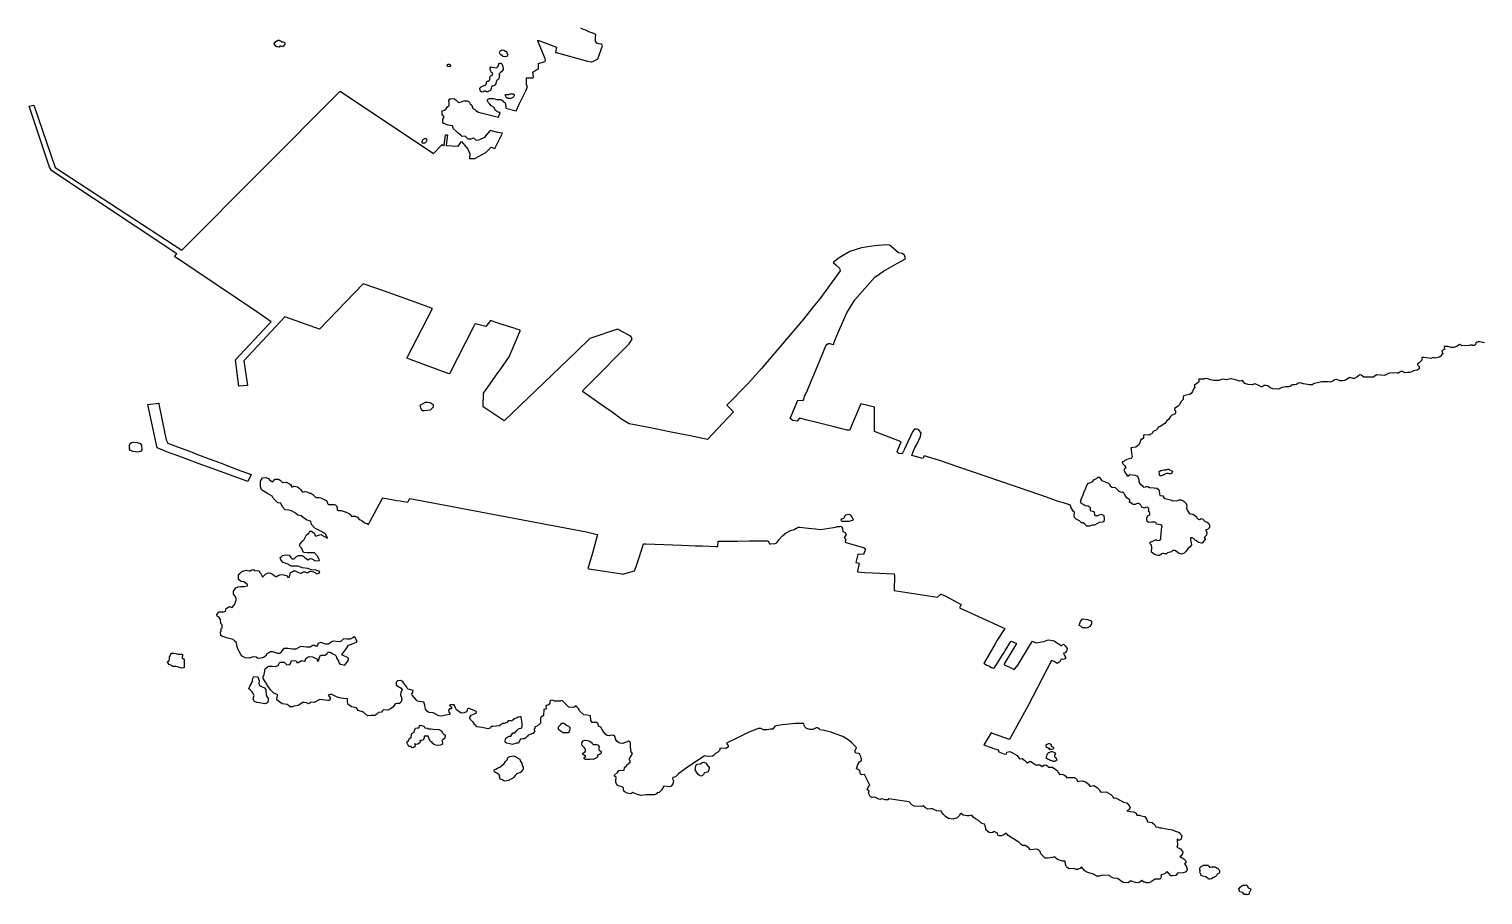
# Model space of a CAD drawing. Header units: inches. Extents: x 139.14 to 140.39, y 34.9 to 35.86.
# Drawn here: x 139.60438 to 139.63683, y 35.1285 to 35.14781 of the extents above; entities that cross this region are included whole.
import ezdxf

# ---------------------------------------------------------------- set-up
doc = ezdxf.new("R2010")
doc.units = ezdxf.units.IN
doc.header["$MEASUREMENT"] = 0

msp = doc.modelspace()

# ---------------------------------------------------------------- linework, layer by layer
for points in [[(139.636859, 35.140809), (139.636748, 35.140838), (139.636718, 35.140835), (139.636696, 35.140828), (139.636663, 35.140798), (139.636657, 35.140776), (139.636634, 35.140751), (139.636595, 35.140751), (139.636592, 35.140763), (139.63653, 35.140764), (139.636531, 35.140753), (139.636352, 35.140749), (139.636332, 35.14077), (139.636302, 35.140774), (139.636245, 35.140731), (139.636216, 35.140724), (139.636174, 35.14071), (139.636113, 35.140708), (139.636044, 35.140729), (139.635963, 35.140728), (139.63596, 35.140704), (139.635972, 35.140671), (139.635934, 35.140649), (139.635912, 35.140626), (139.635927, 35.14057), (139.635908, 35.140552), (139.635887, 35.140518), (139.635847, 35.14049), (139.635794, 35.140476), (139.635736, 35.140471), (139.635736, 35.140482), (139.635694, 35.14048), (139.635677, 35.140466), (139.635562, 35.140476), (139.635503, 35.140483), (139.635461, 35.140487), (139.635463, 35.140425), (139.635435, 35.140393), (139.635406, 35.140364), (139.635367, 35.140342), (139.635363, 35.140325), (139.635391, 35.1403), (139.635401, 35.140281), (139.635406, 35.140233), (139.63536, 35.140205), (139.635276, 35.140188), (139.635216, 35.14016), (139.635189, 35.140154), (139.635142, 35.140147), (139.635075, 35.140146), (139.63503, 35.140173), (139.634996, 35.140171), (139.634982, 35.140165), (139.634943, 35.140138), (139.634914, 35.140133), (139.634835, 35.140142), (139.634741, 35.140137), (139.6347, 35.140121), (139.634632, 35.140087), (139.634537, 35.140094), (139.63446, 35.140098), (139.634379, 35.140049), (139.634171, 35.140047), (139.63411, 35.140094), (139.634069, 35.1401), (139.634058, 35.140086), (139.634009, 35.140046), (139.633961, 35.140018), (139.633933, 35.140018), (139.633856, 35.140039), (139.633747, 35.139971), (139.633686, 35.139968), (139.633642, 35.139963), (139.633555, 35.139991), (139.633521, 35.139989), (139.633474, 35.139961), (139.633433, 35.139946), (139.633416, 35.139936), (139.633361, 35.139942), (139.633225, 35.139939), (139.633195, 35.139933), (139.633131, 35.139919), (139.633062, 35.139906), (139.633017, 35.139878), (139.632949, 35.139872), (139.632909, 35.13988), (139.632823, 35.139901), (139.632738, 35.139918), (139.632704, 35.139911), (139.632663, 35.139886), (139.632624, 35.139876), (139.632578, 35.139873), (139.632561, 35.139868), (139.632526, 35.139835), (139.632495, 35.139832), (139.632426, 35.139828), (139.632335, 35.139814), (139.632261, 35.139777), (139.632143, 35.139784), (139.632077, 35.139811), (139.632023, 35.139854), (139.631991, 35.13986), (139.631946, 35.139862), (139.631897, 35.13983), (139.63188, 35.139831), (139.631824, 35.139863), (139.63176, 35.139891), (139.631727, 35.139896), (139.631683, 35.139875), (139.631586, 35.139883), (139.631512, 35.139906), (139.631485, 35.139944), (139.631458, 35.13997), (139.631435, 35.139968), (139.63139, 35.139955), (139.631303, 35.139986), (139.631211, 35.140008), (139.631118, 35.139991), (139.631094, 35.139987), (139.631066, 35.139998), (139.631014, 35.140001), (139.630992, 35.139993), (139.630933, 35.139973), (139.630818, 35.139975), (139.630744, 35.139985), (139.630687, 35.140013), (139.630629, 35.14002), (139.630601, 35.140002), (139.630485, 35.140001), (139.630484, 35.139943), (139.630469, 35.139924), (139.630384, 35.139858), (139.630397, 35.139822), (139.630375, 35.139792), (139.630345, 35.139728), (139.630315, 35.13968), (139.630282, 35.139659), (139.630205, 35.139642), (139.630146, 35.139627), (139.630139, 35.139594), (139.630133, 35.139549), (139.630085, 35.139495), (139.630056, 35.139427), (139.630026, 35.139403), (139.629942, 35.139349), (139.629944, 35.139321), (139.629967, 35.139292), (139.629967, 35.139253), (139.629942, 35.139224), (139.629877, 35.139192), (139.629851, 35.139172), (139.629818, 35.139106), (139.62977, 35.139069), (139.629729, 35.139011), (139.629621, 35.138949), (139.629578, 35.138928), (139.62956, 35.138891), (139.629533, 35.138863), (139.629468, 35.138831), (139.629438, 35.138781), (139.629409, 35.138772), (139.629388, 35.138754), (139.629272, 35.138763), (139.629248, 35.138751), (139.629251, 35.138688), (139.629222, 35.138664), (139.629202, 35.138661), (139.629182, 35.138643), (139.629174, 35.138606), (139.629156, 35.138544), (139.62912, 35.138518), (139.629079, 35.138486), (139.62897, 35.13847), (139.628973, 35.138451), (139.628984, 35.138338), (139.628993, 35.138309), (139.628995, 35.138273), (139.628983, 35.138243), (139.628966, 35.138232), (139.628883, 35.138212), (139.628836, 35.138187), (139.628811, 35.138168), (139.628776, 35.13816), (139.62879, 35.138111), (139.628829, 35.138074), (139.628851, 35.138046), (139.628853, 35.13801), (139.62884, 35.138008), (139.628823, 35.137995), (139.628819, 35.137955), (139.628846, 35.137902), (139.628882, 35.137866), (139.628881, 35.137849), (139.628926, 35.137849), (139.628948, 35.137872), (139.629063, 35.137858), (139.629103, 35.137843), (139.629132, 35.137805), (139.629145, 35.137759), (139.629148, 35.137708), (139.629169, 35.137675), (139.629227, 35.137621), (139.629243, 35.137602), (139.629262, 35.137596), (139.629311, 35.137602), (139.629319, 35.137612), (139.629348, 35.137609), (139.629387, 35.137584), (139.629481, 35.137576), (139.629549, 35.137572), (139.62958, 35.137551), (139.629601, 35.137528), (139.629607, 35.13744), (139.629619, 35.137408), (139.629684, 35.137397), (139.629708, 35.13736), (139.629737, 35.137336), (139.629824, 35.137321), (139.629884, 35.137302), (139.629909, 35.137286), (139.630017, 35.137298), (139.630047, 35.137308), (139.630093, 35.137312), (139.630136, 35.137289), (139.630155, 35.13727), (139.63019, 35.137241), (139.630217, 35.137193), (139.630211, 35.137133), (139.630227, 35.137079), (139.630272, 35.137012), (139.630292, 35.136999), (139.630354, 35.136988), (139.630433, 35.136941), (139.630443, 35.136906), (139.630468, 35.136882), (139.630498, 35.136874), (139.630536, 35.136893), (139.630574, 35.136881), (139.630627, 35.136825), (139.63067, 35.136815), (139.63071, 35.136785), (139.630725, 35.136747), (139.630726, 35.136694), (139.630676, 35.136648), (139.630641, 35.136642), (139.630639, 35.136618), (139.630661, 35.136586), (139.63066, 35.136525), (139.630604, 35.136471), (139.630636, 35.136425), (139.630613, 35.136412), (139.630558, 35.136342), (139.630542, 35.136343), (139.630482, 35.13636), (139.63043, 35.136401), (139.630397, 35.136409), (139.630381, 35.136442), (139.630335, 35.136463), (139.630308, 35.136465), (139.630299, 35.136452), (139.630298, 35.136419), (139.630317, 35.136347), (139.630323, 35.136306), (139.630283, 35.136252), (139.630251, 35.13623), (139.630202, 35.136166), (139.630156, 35.136123), (139.630108, 35.1361), (139.630074, 35.136103), (139.630035, 35.136121), (139.629985, 35.136159), (139.629951, 35.136183), (139.629908, 35.136183), (139.629875, 35.136147), (139.62984, 35.136141), (139.629787, 35.136124), (139.629761, 35.136105), (139.629719, 35.136104), (139.629708, 35.136116), (139.629682, 35.136116), (139.629647, 35.136104), (139.629639, 35.136082), (139.629614, 35.136076), (139.629601, 35.136067), (139.629568, 35.136066), (139.629544, 35.136074), (139.629491, 35.136101), (139.629427, 35.13614), (139.629436, 35.136257), (139.62943, 35.136295), (139.629403, 35.136331), (139.629402, 35.136367), (139.629414, 35.136375), (139.629461, 35.136389), (139.629511, 35.136417), (139.629531, 35.136417), (139.629552, 35.136418), (139.629558, 35.136406), (139.629607, 35.136409), (139.629641, 35.136434), (139.629635, 35.136462), (139.629639, 35.136503), (139.629649, 35.136538), (139.629655, 35.136652), (139.629666, 35.136719), (139.629645, 35.13675), (139.629539, 35.136764), (139.629533, 35.136795), (139.629506, 35.136812), (139.629432, 35.136814), (139.629368, 35.136807), (139.629331, 35.136827), (139.629326, 35.136853), (139.629325, 35.1369), (139.629346, 35.136954), (139.629366, 35.136959), (139.629391, 35.136978), (139.629396, 35.137022), (139.629382, 35.137038), (139.629364, 35.137046), (139.629372, 35.137086), (139.629372, 35.137105), (139.629359, 35.13714), (139.62935, 35.137141), (139.629306, 35.137147), (139.62928, 35.137125), (139.629213, 35.137143), (139.629204, 35.137162), (139.629195, 35.137191), (139.629158, 35.137225), (139.629107, 35.137225), (139.629063, 35.137209), (139.629027, 35.137203), (139.629003, 35.137212), (139.628964, 35.137247), (139.628942, 35.137248), (139.628943, 35.137299), (139.628935, 35.137318), (139.628909, 35.137333), (139.62888, 35.137353), (139.62885, 35.13739), (139.628828, 35.137443), (139.62878, 35.137486), (139.628769, 35.137475), (139.628745, 35.137478), (139.628705, 35.137498), (139.628671, 35.13753), (139.628628, 35.137579), (139.62855, 35.137586), (139.628512, 35.137605), (139.628504, 35.137624), (139.628504, 35.137641), (139.628478, 35.137672), (139.628329, 35.137734), (139.62828, 35.137808), (139.628223, 35.13781), (139.628194, 35.137782), (139.628147, 35.137754), (139.628123, 35.137734), (139.62811, 35.137711), (139.628045, 35.137681), (139.628008, 35.137678), (139.627987, 35.137647), (139.627956, 35.137563), (139.627913, 35.137463), (139.627896, 35.137411), (139.627864, 35.137331), (139.627837, 35.137247), (139.627906, 35.137216), (139.627948, 35.137185), (139.628017, 35.137175), (139.628042, 35.137163), (139.628058, 35.13714), (139.628062, 35.13711), (139.628062, 35.137083), (139.628073, 35.137064), (139.628122, 35.13706), (139.628149, 35.137041), (139.628155, 35.136972), (139.62818, 35.136958), (139.628234, 35.136963), (139.628301, 35.136987), (139.628324, 35.136984), (139.628366, 35.136961), (139.62837, 35.136879), (139.628363, 35.136824), (139.628339, 35.136808), (139.628265, 35.136804), (139.628161, 35.136744), (139.628103, 35.136742), (139.628045, 35.136724), (139.62799, 35.136724), (139.627972, 35.136736), (139.627941, 35.13677), (139.627902, 35.136796), (139.627869, 35.136798), (139.627821, 35.136844), (139.62775, 35.136882), (139.627715, 35.136916), (139.627707, 35.136956), (139.62771, 35.137034), (139.62769, 35.137051), (139.627639, 35.137129), (139.627619, 35.137185), (139.627602, 35.137197), (139.627554, 35.137213), (139.627468, 35.137241), (139.62738, 35.137265), (139.627309, 35.137289), (139.627167, 35.137341), (139.626962, 35.137413), (139.624846, 35.138136), (139.624749, 35.138169), (139.624359, 35.138289), (139.62433, 35.138231), (139.624079, 35.138301), (139.62412, 35.138403), (139.624152, 35.138468), (139.624191, 35.138546), (139.624278, 35.138726), (139.624293, 35.138798), (139.624236, 35.13887), (139.624204, 35.138884), (139.624144, 35.138886), (139.62411, 35.138851), (139.624094, 35.138827), (139.624054, 35.138731), (139.623989, 35.138602), (139.623919, 35.138438), (139.623866, 35.138333), (139.623794, 35.13834), (139.623774, 35.138355), (139.623759, 35.138363), (139.623755, 35.13839), (139.623844, 35.138603), (139.623247, 35.138835), (139.623245, 35.13938), (139.623102, 35.139412), (139.622946, 35.139451), (139.622691, 35.138858), (139.622675, 35.138861), (139.622641, 35.138865), (139.622616, 35.138872), (139.622553, 35.138886), (139.622346, 35.138938), (139.622167, 35.138984), (139.621988, 35.139025), (139.621749, 35.139087), (139.621576, 35.139129), (139.621522, 35.139067), (139.621423, 35.139081), (139.621367, 35.139128), (139.621541, 35.139536), (139.621659, 35.139529), (139.621677, 35.139581), (139.621689, 35.13962), (139.621712, 35.139658), (139.621751, 35.139755), (139.621838, 35.139961), (139.621974, 35.140293), (139.622165, 35.140744), (139.622184, 35.140779), (139.622213, 35.140796), (139.62225, 35.140796), (139.6223, 35.140783), (139.622333, 35.140778), (139.622341, 35.140787), (139.622344, 35.140803), (139.622365, 35.140867), (139.622436, 35.141045), (139.622635, 35.141479), (139.622813, 35.141772), (139.623259, 35.142279), (139.623451, 35.142409), (139.623759, 35.142589), (139.623938, 35.142685), (139.623917, 35.142769), (139.623869, 35.142809), (139.623787, 35.14282), (139.623615, 35.142966), (139.623581, 35.142989), (139.623526, 35.142996), (139.623245, 35.142978), (139.622957, 35.142933), (139.622697, 35.142848), (139.622457, 35.142707), (139.62233, 35.142603), (139.622388, 35.142552), (139.622469, 35.142481), (139.622482, 35.142421), (139.622028, 35.141795), (139.621882, 35.141612), (139.621663, 35.141337), (139.620729, 35.140238), (139.620416, 35.139894), (139.619956, 35.139419), (139.620005, 35.139368), (139.620105, 35.139271), (139.619523, 35.138654), (139.619134, 35.138736), (139.618677, 35.138827), (139.618393, 35.138885), (139.618202, 35.138924), (139.617941, 35.138975), (139.617771, 35.139008), (139.617698, 35.139047), (139.617583, 35.139126), (139.617513, 35.139174), (139.617392, 35.139262), (139.617109, 35.139461), (139.616829, 35.139659), (139.61673, 35.139729), (139.616751, 35.139757), (139.616845, 35.139851), (139.617059, 35.140067), (139.617621, 35.140636), (139.617774, 35.140791), (139.617838, 35.140894), (139.617816, 35.140949), (139.61779, 35.14097), (139.617725, 35.141005), (139.617667, 35.141034), (139.617511, 35.141121), (139.616897, 35.14091), (139.616588, 35.140613), (139.614988, 35.139074), (139.614519, 35.139383), (139.614517, 35.139414), (139.614527, 35.139663), (139.614527, 35.139693), (139.614581, 35.13977), (139.614671, 35.1399), (139.614792, 35.140069), (139.614827, 35.140118), (139.61491, 35.140236), (139.615094, 35.1405), (139.615342, 35.141082), (139.615344, 35.141096), (139.615268, 35.141121), (139.615185, 35.141146), (139.615103, 35.141173), (139.614898, 35.141238), (139.614804, 35.141267), (139.614678, 35.14131), (139.614574, 35.141177), (139.614396, 35.141223), (139.614336, 35.141239), (139.614329, 35.141227), (139.614298, 35.141168), (139.613764, 35.140122), (139.613736, 35.140129), (139.612911, 35.140434), (139.612832, 35.140463), (139.612816, 35.14047), (139.613389, 35.141579), (139.612898, 35.141755), (139.612316, 35.141964), (139.61184, 35.142131), (139.610861, 35.14112), (139.610091, 35.141396), (139.609174, 35.140409), (139.609255, 35.139863), (139.609064, 35.139849), (139.608992, 35.140435), (139.609723, 35.141218), (139.609788, 35.141283), (139.609466, 35.141502), (139.607629, 35.142742), (139.607683, 35.142795), (139.60489, 35.14465), (139.604837, 35.144731), (139.604384, 35.146091), (139.604487, 35.146114), (139.604964, 35.144726), (139.607793, 35.142879), (139.611329, 35.146426), (139.613405, 35.145037), (139.613602, 35.145237), (139.613649, 35.145211), (139.613674, 35.145456), (139.613718, 35.145452), (139.613689, 35.145215), (139.61396, 35.145202), (139.61403, 35.145302), (139.614184, 35.145127), (139.614219, 35.145025), (139.614211, 35.144922), (139.614333, 35.144928), (139.614573, 35.145056), (139.614696, 35.145177), (139.614778, 35.145149), (139.614949, 35.14549), (139.614841, 35.145506), (139.614671, 35.145547), (139.614575, 35.145441), (139.614546, 35.14539), (139.614436, 35.145339), (139.614383, 35.145324), (139.614349, 35.14534), (139.614319, 35.145373), (139.614296, 35.145378), (139.614276, 35.145374), (139.614244, 35.145358), (139.614185, 35.145358), (139.614118, 35.145421), (139.614047, 35.145419), (139.614015, 35.145449), (139.613955, 35.145493), (139.613921, 35.145527), (139.613856, 35.145584), (139.613843, 35.145632), (139.61383, 35.145651), (139.613739, 35.145668), (139.613642, 35.145704), (139.613619, 35.145737), (139.613614, 35.145804), (139.613642, 35.14583), (139.613639, 35.145865), (139.613599, 35.145907), (139.613601, 35.145986), (139.613655, 35.146004), (139.61369, 35.146034), (139.613723, 35.146076), (139.613757, 35.146109), (139.613756, 35.146174), (139.613747, 35.14619), (139.613751, 35.146216), (139.613774, 35.146256), (139.613798, 35.146255), (139.613864, 35.14626), (139.613906, 35.146231), (139.613965, 35.146177), (139.614009, 35.146179), (139.614088, 35.146211), (139.61416, 35.146213), (139.614201, 35.146186), (139.614227, 35.146148), (139.614255, 35.146121), (139.614273, 35.146087), (139.614284, 35.146043), (139.614327, 35.146021), (139.614352, 35.145998), (139.61441, 35.145956), (139.614857, 35.145849), (139.614899, 35.145948), (139.614875, 35.145953), (139.614834, 35.145967), (139.614791, 35.145994), (139.614768, 35.146045), (139.614741, 35.146078), (139.614697, 35.146102), (139.614663, 35.146138), (139.614629, 35.146171), (139.614612, 35.146213), (139.614616, 35.146244), (139.614655, 35.146262), (139.614749, 35.146264), (139.614779, 35.146253), (139.614813, 35.146241), (139.614914, 35.146243), (139.614957, 35.146214), (139.614969, 35.146189), (139.614999, 35.146177), (139.615013, 35.146147), (139.615019, 35.146047), (139.615253, 35.145987), (139.615322, 35.146134), (139.615475, 35.146447), (139.615507, 35.146528), (139.615481, 35.14657), (139.615484, 35.146721), (139.615618, 35.146728), (139.615638, 35.146743), (139.615623, 35.146848), (139.615695, 35.146896), (139.615754, 35.146928), (139.615749, 35.147041), (139.615896, 35.147087), (139.615909, 35.147115), (139.615899, 35.147152), (139.615734, 35.147553), (139.615737, 35.147563), (139.615818, 35.147535), (139.616151, 35.147411), (139.61613, 35.147288), (139.616143, 35.147287), (139.616847, 35.1471), (139.616927, 35.14708), (139.616943, 35.147081), (139.617005, 35.147108), (139.617075, 35.147145), (139.617182, 35.147437), (139.617175, 35.147454), (139.617161, 35.147475), (139.617098, 35.147482), (139.617053, 35.147498), (139.617023, 35.147546), (139.617023, 35.147615), (139.617031, 35.147686), (139.616988, 35.147711), (139.616873, 35.147754), (139.616806, 35.147791), (139.616758, 35.147802), (139.616694, 35.147836)], [(139.609851, 35.147486), (139.609852, 35.147496), (139.609871, 35.147508), (139.609882, 35.147529), (139.60991, 35.147551), (139.609932, 35.147567), (139.609965, 35.147568), (139.609969, 35.147558), (139.609993, 35.147556), (139.610004, 35.147539), (139.610023, 35.147527), (139.610051, 35.147531), (139.610073, 35.147517), (139.610089, 35.147502), (139.610089, 35.147478), (139.610076, 35.147456), (139.610061, 35.147441), (139.61006, 35.147421), (139.610045, 35.147422), (139.610014, 35.147423), (139.61, 35.147428), (139.609976, 35.147428), (139.609961, 35.147412), (139.609929, 35.147413), (139.609911, 35.147418), (139.609889, 35.147431), (139.609874, 35.147453), (139.609851, 35.147486)], [(139.614883, 35.147279), (139.614888, 35.14731), (139.614907, 35.147335), (139.614935, 35.147346), (139.614981, 35.14734), (139.615014, 35.147323), (139.615037, 35.14731), (139.615052, 35.14727), (139.615069, 35.147234), (139.615052, 35.147211), (139.615034, 35.147202), (139.614993, 35.147193), (139.614964, 35.147204), (139.614943, 35.147227), (139.614916, 35.147231), (139.614895, 35.147254), (139.614883, 35.147279)], [(139.613716, 35.146993), (139.613717, 35.147023), (139.61373, 35.147023), (139.61373, 35.147029), (139.613763, 35.147029), (139.613764, 35.147023), (139.613771, 35.147023), (139.613771, 35.147011), (139.613778, 35.147012), (139.613777, 35.147), (139.613785, 35.147001), (139.613785, 35.146978), (139.613771, 35.146978), (139.613772, 35.146973), (139.613731, 35.146974), (139.613731, 35.146978), (139.613724, 35.146979), (139.613723, 35.146989), (139.613716, 35.146993)], [(139.614442, 35.146484), (139.614451, 35.146509), (139.614492, 35.146539), (139.614527, 35.146547), (139.614578, 35.146568), (139.61459, 35.146602), (139.6146, 35.14664), (139.614608, 35.14665), (139.614638, 35.146653), (139.614656, 35.146673), (139.614664, 35.146681), (139.614663, 35.146729), (139.614678, 35.146759), (139.614726, 35.146797), (139.614731, 35.146829), (139.614706, 35.146842), (139.614698, 35.146856), (139.614688, 35.146873), (139.614683, 35.146899), (139.614671, 35.146909), (139.614673, 35.146944), (139.614686, 35.146967), (139.614722, 35.146961), (139.614766, 35.146953), (139.614804, 35.146946), (139.614825, 35.146956), (139.614842, 35.146981), (139.614863, 35.147014), (139.614865, 35.147042), (139.614885, 35.147053), (139.614916, 35.147048), (139.614931, 35.147035), (139.61495, 35.146999), (139.614964, 35.146932), (139.614966, 35.146908), (139.61495, 35.146888), (139.614925, 35.146861), (139.614903, 35.146841), (139.614873, 35.146812), (139.614872, 35.146786), (139.61488, 35.146783), (139.614877, 35.146748), (139.614873, 35.14673), (139.614855, 35.146692), (139.614844, 35.146679), (139.614819, 35.146665), (139.614809, 35.146637), (139.614801, 35.146599), (139.614784, 35.146563), (139.614764, 35.146546), (139.614714, 35.146538), (139.614706, 35.146533), (139.614698, 35.146487), (139.614677, 35.146441), (139.614646, 35.146426), (139.614618, 35.146414), (139.614591, 35.146414), (139.614568, 35.146428), (139.614535, 35.146428), (139.614518, 35.146414), (139.614484, 35.146408), (139.614457, 35.146426), (139.614446, 35.146451), (139.614442, 35.146484)], [(139.615015, 35.146352), (139.615048, 35.146351), (139.615087, 35.146356), (139.615121, 35.146367), (139.615183, 35.146367), (139.615206, 35.146349), (139.615211, 35.146323), (139.615198, 35.146305), (139.61517, 35.146279), (139.615132, 35.146262), (139.615064, 35.146266), (139.615044, 35.146279), (139.615033, 35.146292), (139.615017, 35.146326), (139.615015, 35.146352)], [(139.613147, 35.145286), (139.613147, 35.1453), (139.613164, 35.145311), (139.61317, 35.145343), (139.613182, 35.145355), (139.613213, 35.145374), (139.613235, 35.145373), (139.613253, 35.14536), (139.613256, 35.145348), (139.613253, 35.145316), (139.613242, 35.145299), (139.613227, 35.145279), (139.613213, 35.145268), (139.61319, 35.145259), (139.613183, 35.145266), (139.613161, 35.145266), (139.613154, 35.145276), (139.613147, 35.145286)], [(139.607037, 35.139438), (139.607276, 35.139464), (139.607282, 35.139444), (139.607409, 35.138825), (139.607444, 35.138652), (139.607481, 35.138575), (139.607698, 35.138491), (139.607879, 35.138423), (139.607942, 35.1384), (139.60802, 35.13837), (139.608071, 35.138351), (139.60832, 35.138257), (139.60863, 35.138141), (139.609027, 35.137989), (139.609337, 35.137873), (139.609266, 35.137717), (139.608488, 35.138004), (139.608159, 35.138124), (139.607924, 35.138211), (139.607729, 35.138281), (139.607472, 35.138376), (139.607404, 35.138403), (139.607241, 35.138467), (139.607181, 35.138744), (139.607037, 35.139438)], [(139.613113, 35.139423), (139.613175, 35.139457), (139.61323, 35.13949), (139.613285, 35.139486), (139.613337, 35.139483), (139.613399, 35.139434), (139.613399, 35.139376), (139.61336, 35.139338), (139.613331, 35.139313), (139.613209, 35.139299), (139.613154, 35.139299), (139.613127, 35.139361), (139.613113, 35.139423)], [(139.606621, 35.138448), (139.606621, 35.138533), (139.606637, 35.138568), (139.606669, 35.138586), (139.606721, 35.138596), (139.606806, 35.138587), (139.606859, 35.138565), (139.606889, 35.138528), (139.606903, 35.138429), (139.606868, 35.138385), (139.606812, 35.138371), (139.606706, 35.138388), (139.606646, 35.138412), (139.606621, 35.138448)], [(139.629603, 35.137944), (139.629636, 35.137964), (139.629665, 35.13797), (139.629714, 35.137978), (139.629764, 35.137977), (139.629791, 35.137993), (139.629827, 35.137997), (139.62983, 35.13798), (139.62987, 35.137964), (139.629897, 35.137953), (139.629893, 35.137922), (139.629882, 35.137906), (139.629859, 35.137889), (139.629834, 35.137888), (139.629806, 35.137896), (139.629768, 35.137895), (139.629748, 35.137891), (139.629729, 35.137883), (139.629714, 35.137866), (139.629698, 35.137869), (139.629666, 35.137856), (139.629652, 35.137846), (139.629623, 35.137846), (139.629611, 35.137859), (139.629606, 35.137883), (139.629603, 35.137944)], [(139.61004, 35.137153), (139.610001, 35.137234), (139.609937, 35.137245), (139.609883, 35.137295), (139.609829, 35.137347), (139.609806, 35.137394), (139.609707, 35.13745), (139.609569, 35.137535), (139.609549, 35.137603), (139.609549, 35.137727), (139.609593, 35.137798), (139.609676, 35.137806), (139.609728, 35.137788), (139.60975, 35.137753), (139.609802, 35.137716), (139.609821, 35.137713), (139.609848, 35.137739), (139.609866, 35.13777), (139.609951, 35.137768), (139.609983, 35.137745), (139.610041, 35.137695), (139.610124, 35.137703), (139.610198, 35.137669), (139.610216, 35.137649), (139.610239, 35.137615), (139.610248, 35.137596), (139.610289, 35.137613), (139.610377, 35.137598), (139.610413, 35.137569), (139.610444, 35.137542), (139.610467, 35.137506), (139.610495, 35.137479), (139.610529, 35.137496), (139.61058, 35.137492), (139.610646, 35.137459), (139.61067, 35.137462), (139.610716, 35.13743), (139.610753, 35.137388), (139.610784, 35.137359), (139.610858, 35.137364), (139.610896, 35.137354), (139.610956, 35.137322), (139.611014, 35.137298), (139.611037, 35.137269), (139.611046, 35.137229), (139.611062, 35.137205), (139.611172, 35.137209), (139.611201, 35.137205), (139.611227, 35.137188), (139.611244, 35.137178), (139.611259, 35.137131), (139.611262, 35.137082), (139.611292, 35.137071), (139.61135, 35.137071), (139.611457, 35.137038), (139.611534, 35.136997), (139.61156, 35.136972), (139.611578, 35.136938), (139.611599, 35.136946), (139.611663, 35.136948), (139.611709, 35.136921), (139.611743, 35.136887), (139.611773, 35.136866), (139.611812, 35.136851), (139.611866, 35.136799), (139.611927, 35.136783), (139.611955, 35.136758), (139.611997, 35.136833), (139.612092, 35.137014), (139.612153, 35.137126), (139.612203, 35.137218), (139.612265, 35.137332), (139.612274, 35.137351), (139.612399, 35.13733), (139.612586, 35.137298), (139.612661, 35.137285), (139.612747, 35.137271), (139.612832, 35.137256), (139.612852, 35.137291), (139.612883, 35.137338), (139.616738, 35.136611), (139.616786, 35.136607), (139.61706, 35.136539), (139.617069, 35.136536), (139.616953, 35.136118), (139.616854, 35.135777), (139.616872, 35.135774), (139.617224, 35.135717), (139.617613, 35.135656), (139.617629, 35.135654), (139.617894, 35.135725), (139.617927, 35.135823), (139.617997, 35.136021), (139.618092, 35.136325), (139.618147, 35.136326), (139.618946, 35.136297), (139.619254, 35.136286), (139.619413, 35.136281), (139.619712, 35.136272), (139.619753, 35.136271), (139.619762, 35.136391), (139.620188, 35.13639), (139.620449, 35.136396), (139.620796, 35.136395), (139.620875, 35.136394), (139.620905, 35.13633), (139.620928, 35.136329), (139.621033, 35.136333), (139.621067, 35.136352), (139.621112, 35.136414), (139.621196, 35.136509), (139.621257, 35.13656), (139.621357, 35.136622), (139.621456, 35.13665), (139.621545, 35.136698), (139.621583, 35.136701), (139.621774, 35.13668), (139.621934, 35.136662), (139.622045, 35.136651), (139.622334, 35.136696), (139.62238, 35.136698), (139.622421, 35.136712), (139.622473, 35.136715), (139.622499, 35.136722), (139.622519, 35.136709), (139.622538, 35.136664), (139.622545, 35.136606), (139.622594, 35.136582), (139.622618, 35.136538), (139.622596, 35.136497), (139.622571, 35.136471), (139.622608, 35.136432), (139.622595, 35.136378), (139.622593, 35.136362), (139.622611, 35.136357), (139.622949, 35.136261), (139.623019, 35.136237), (139.623051, 35.136214), (139.623006, 35.136094), (139.622879, 35.136097), (139.622863, 35.13603), (139.622834, 35.135913), (139.622904, 35.135894), (139.62287, 35.135718), (139.622869, 35.135701), (139.623035, 35.135689), (139.623207, 35.135681), (139.623675, 35.13566), (139.623689, 35.13566), (139.623698, 35.135618), (139.623691, 35.135287), (139.624651, 35.135136), (139.624729, 35.135203), (139.62474, 35.135205), (139.624826, 35.135165), (139.625084, 35.135026), (139.625137, 35.135), (139.625179, 35.134976), (139.625146, 35.134898), (139.626158, 35.134436), (139.625984, 35.134182), (139.625942, 35.134096), (139.625695, 35.133674), (139.62569, 35.133663), (139.62572, 35.133641), (139.625753, 35.133624), (139.625798, 35.133603), (139.625859, 35.133573), (139.625905, 35.133551), (139.625926, 35.133573), (139.625943, 35.133595), (139.625981, 35.133647), (139.626104, 35.133849), (139.626141, 35.133906), (139.626168, 35.133947), (139.626211, 35.134018), (139.626256, 35.134092), (139.626291, 35.134146), (139.626304, 35.13416), (139.626419, 35.134103), (139.626133, 35.133636), (139.626167, 35.133619), (139.626291, 35.133561), (139.626368, 35.133527), (139.626381, 35.133543), (139.626447, 35.133624), (139.626728, 35.134092), (139.626776, 35.134159), (139.626851, 35.134116), (139.627029, 35.134148), (139.627105, 35.134182), (139.627142, 35.134188), (139.627256, 35.134164), (139.627352, 35.134096), (139.627392, 35.134073), (139.627421, 35.134055), (139.627436, 35.134065), (139.627454, 35.13408), (139.627469, 35.134091), (139.627506, 35.134052), (139.627546, 35.133993), (139.627536, 35.133933), (139.627504, 35.133898), (139.627468, 35.133886), (139.627492, 35.133837), (139.627511, 35.133798), (139.627507, 35.13377), (139.627463, 35.133745), (139.627413, 35.133754), (139.627384, 35.133697), (139.627322, 35.133662), (139.627256, 35.133704), (139.627197, 35.133722), (139.62668, 35.132722), (139.626258, 35.131966), (139.625907, 35.132086), (139.625851, 35.132109), (139.625685, 35.131844), (139.625695, 35.131842), (139.625726, 35.13183), (139.625911, 35.13176), (139.62601, 35.131729), (139.626022, 35.131686), (139.626064, 35.131674), (139.626099, 35.131661), (139.626136, 35.131642), (139.626193, 35.131635), (139.626202, 35.131677), (139.626271, 35.131694), (139.626326, 35.131664), (139.626432, 35.131608), (139.626481, 35.131534), (139.626547, 35.131538), (139.626606, 35.131494), (139.62664, 35.131457), (139.626666, 35.131444), (139.626682, 35.131461), (139.626725, 35.131477), (139.626803, 35.131427), (139.626848, 35.131399), (139.626941, 35.131399), (139.626993, 35.131364), (139.627041, 35.1314), (139.62709, 35.131388), (139.62714, 35.131349), (139.627217, 35.131343), (139.627326, 35.131273), (139.627352, 35.131218), (139.627375, 35.131182), (139.627427, 35.131189), (139.627488, 35.131169), (139.627518, 35.131145), (139.627542, 35.131106), (139.627573, 35.131114), (139.627606, 35.131116), (139.627714, 35.131116), (139.627755, 35.131087), (139.627782, 35.131027), (139.627807, 35.131034), (139.62788, 35.131038), (139.627964, 35.131017), (139.628021, 35.130964), (139.628057, 35.130922), (139.628078, 35.130925), (139.628145, 35.130936), (139.628217, 35.130892), (139.628272, 35.130842), (139.628278, 35.130818), (139.628302, 35.130786), (139.628415, 35.130799), (139.628525, 35.130735), (139.628568, 35.130695), (139.62858, 35.130653), (139.628623, 35.130661), (139.628674, 35.13064), (139.628737, 35.130605), (139.628808, 35.130567), (139.628882, 35.130549), (139.628915, 35.130503), (139.628952, 35.130447), (139.628922, 35.130396), (139.628882, 35.130368), (139.628963, 35.130359), (139.629026, 35.130351), (139.629087, 35.130317), (139.629104, 35.130272), (139.629161, 35.130275), (139.629202, 35.130263), (139.629282, 35.130246), (139.629324, 35.130177), (139.62934, 35.130125), (139.629445, 35.13011), (139.629504, 35.130059), (139.629524, 35.130012), (139.629576, 35.130005), (139.629615, 35.129996), (139.629662, 35.12999), (139.629729, 35.129981), (139.629802, 35.129961), (139.629896, 35.129951), (139.629945, 35.129923), (139.629985, 35.129912), (139.630049, 35.129888), (139.630073, 35.12986), (139.630109, 35.129825), (139.630089, 35.129737), (139.630039, 35.129712), (139.63, 35.129738), (139.630003, 35.129688), (139.630012, 35.129644), (139.630012, 35.129607), (139.629992, 35.129559), (139.630076, 35.129523), (139.630108, 35.129485), (139.630126, 35.129465), (139.63012, 35.129411), (139.630094, 35.129366), (139.630061, 35.129348), (139.630111, 35.12932), (139.630152, 35.1293), (139.630194, 35.129257), (139.630199, 35.129213), (139.630164, 35.12919), (139.630207, 35.129146), (139.630224, 35.12906), (139.630211, 35.129021), (139.630178, 35.129007), (139.630133, 35.128989), (139.630012, 35.128981), (139.629972, 35.128929), (139.629899, 35.128924), (139.629864, 35.128924), (139.629826, 35.128968), (139.629777, 35.12902), (139.629733, 35.12897), (139.629664, 35.128941), (139.629635, 35.128926), (139.629644, 35.128889), (139.62962, 35.12885), (139.629592, 35.128846), (139.629509, 35.12885), (139.629431, 35.128798), (139.629374, 35.128767), (139.629312, 35.128767), (139.629285, 35.128778), (139.629256, 35.128778), (139.629217, 35.128815), (139.629168, 35.128778), (139.629126, 35.128766), (139.62907, 35.128772), (139.629017, 35.128789), (139.62897, 35.128807), (139.628908, 35.128767), (139.628798, 35.128774), (139.62867, 35.128859), (139.628585, 35.12887), (139.628526, 35.128898), (139.628496, 35.128928), (139.628341, 35.128934), (139.628267, 35.128916), (139.628202, 35.128916), (139.628137, 35.128961), (139.62801, 35.128993), (139.627941, 35.129033), (139.627895, 35.129087), (139.627866, 35.129122), (139.627838, 35.129088), (139.62781, 35.129081), (139.627789, 35.129063), (139.627749, 35.129066), (139.627697, 35.129083), (139.627591, 35.129078), (139.627554, 35.129098), (139.62753, 35.129122), (139.627509, 35.129184), (139.627502, 35.129252), (139.627441, 35.129252), (139.627331, 35.129286), (139.627283, 35.129331), (139.627256, 35.129342), (139.627219, 35.129332), (139.627169, 35.129322), (139.627111, 35.129313), (139.627057, 35.129319), (139.626964, 35.129411), (139.626947, 35.129464), (139.626906, 35.1295), (139.626864, 35.12952), (139.626728, 35.129505), (139.626682, 35.129552), (139.62661, 35.1296), (139.62655, 35.129601), (139.626522, 35.129618), (139.626479, 35.129668), (139.626434, 35.129692), (139.626351, 35.129748), (139.626317, 35.129759), (139.626269, 35.1298), (139.626229, 35.129824), (139.626195, 35.129864), (139.626171, 35.129864), (139.626132, 35.129835), (139.626081, 35.129816), (139.626036, 35.129815), (139.626001, 35.129832), (139.62599, 35.129874), (139.62592, 35.129912), (139.625886, 35.129888), (139.625851, 35.129881), (139.625809, 35.129889), (139.625741, 35.129939), (139.625723, 35.130013), (139.625701, 35.130074), (139.625645, 35.130086), (139.625566, 35.130157), (139.625501, 35.130193), (139.625454, 35.130229), (139.625417, 35.130278), (139.62536, 35.130261), (139.625319, 35.130263), (139.625227, 35.130278), (139.625186, 35.130311), (139.625158, 35.130306), (139.625144, 35.130266), (139.625096, 35.130215), (139.625007, 35.130187), (139.624898, 35.130204), (139.624843, 35.130238), (139.624786, 35.130293), (139.624742, 35.130348), (139.624733, 35.130374), (139.624669, 35.130361), (139.624642, 35.130372), (139.624589, 35.130396), (139.624546, 35.130418), (139.624503, 35.130416), (139.62444, 35.130407), (139.624388, 35.130442), (139.624338, 35.130481), (139.624294, 35.13047), (139.624137, 35.130475), (139.624085, 35.130503), (139.624022, 35.130576), (139.623915, 35.130591), (139.623562, 35.130637), (139.623547, 35.130616), (139.62349, 35.130614), (139.623462, 35.130623), (139.623402, 35.13064), (139.623373, 35.130624), (139.623348, 35.130631), (139.623254, 35.130678), (139.623199, 35.13067), (139.623153, 35.130695), (139.623118, 35.130768), (139.623128, 35.130811), (139.623088, 35.130846), (139.623104, 35.130902), (139.623143, 35.130942), (139.623026, 35.131179), (139.622962, 35.131174), (139.622934, 35.131189), (139.622924, 35.131264), (139.622881, 35.131293), (139.622847, 35.131309), (139.622874, 35.131407), (139.622915, 35.131463), (139.622956, 35.131491), (139.622958, 35.131517), (139.622946, 35.131585), (139.622916, 35.131641), (139.622898, 35.131651), (139.622842, 35.131661), (139.622821, 35.13168), (139.622818, 35.131721), (139.62285, 35.131783), (139.622739, 35.131898), (139.622658, 35.131956), (139.622539, 35.13203), (139.622374, 35.132092), (139.622283, 35.132124), (139.622157, 35.13216), (139.622123, 35.132163), (139.622031, 35.132181), (139.62202, 35.13219), (139.621978, 35.132221), (139.62195, 35.132221), (139.621874, 35.132188), (139.621806, 35.132188), (139.621731, 35.13221), (139.621696, 35.132249), (139.621682, 35.132278), (139.621669, 35.132323), (139.621619, 35.132323), (139.621484, 35.132323), (139.621189, 35.132294), (139.621024, 35.132261), (139.620983, 35.132193), (139.620926, 35.132191), (139.620856, 35.132176), (139.620773, 35.132176), (139.620719, 35.132206), (139.620695, 35.13221), (139.620654, 35.13221), (139.620414, 35.132109), (139.620188, 35.132001), (139.619948, 35.131878), (139.619964, 35.131856), (139.619984, 35.131833), (139.619985, 35.131806), (139.619968, 35.131784), (139.619934, 35.131765), (139.619795, 35.131772), (139.619794, 35.131728), (139.61975, 35.131681), (139.619688, 35.131643), (139.619674, 35.131615), (139.619636, 35.131593), (139.619553, 35.131584), (139.619491, 35.131594), (139.619461, 35.131602), (139.619454, 35.131594), (139.619446, 35.131589), (139.619079, 35.131346), (139.618878, 35.131194), (139.618806, 35.131131), (139.618783, 35.13112), (139.61875, 35.131113), (139.618743, 35.131087), (139.618764, 35.131043), (139.618751, 35.130973), (139.618709, 35.130922), (139.618673, 35.13091), (139.618549, 35.130919), (139.618493, 35.130836), (139.618443, 35.130779), (139.618402, 35.130776), (139.618383, 35.13075), (139.618338, 35.130727), (139.618255, 35.130728), (139.618152, 35.130728), (139.618043, 35.130711), (139.617959, 35.130736), (139.617884, 35.130767), (139.617858, 35.130779), (139.617809, 35.130751), (139.617726, 35.130763), (139.617681, 35.130796), (139.617649, 35.13083), (139.617646, 35.130881), (139.61762, 35.130905), (139.617531, 35.130928), (139.617501, 35.13095), (139.617478, 35.131014), (139.617474, 35.131049), (139.617482, 35.131112), (139.61745, 35.131146), (139.617449, 35.131171), (139.617511, 35.131226), (139.617546, 35.131275), (139.617664, 35.131278), (139.617673, 35.131342), (139.617717, 35.131373), (139.617719, 35.131399), (139.617752, 35.131422), (139.617795, 35.131454), (139.617804, 35.131482), (139.617779, 35.131512), (139.617779, 35.131536), (139.617821, 35.131598), (139.617852, 35.131652), (139.61782, 35.131691), (139.617806, 35.131803), (139.617803, 35.131877), (139.617792, 35.131917), (139.617768, 35.131929), (139.617629, 35.131874), (139.617576, 35.131878), (139.617546, 35.131892), (139.6175, 35.131928), (139.617471, 35.131968), (139.617464, 35.132021), (139.617436, 35.132053), (139.617407, 35.132053), (139.617366, 35.132059), (139.617329, 35.132047), (139.617286, 35.13205), (139.617256, 35.132071), (139.617186, 35.13216), (139.617142, 35.132236), (139.617093, 35.132262), (139.617084, 35.132312), (139.617048, 35.13234), (139.616946, 35.132346), (139.616921, 35.132386), (139.616914, 35.132491), (139.616884, 35.132498), (139.616848, 35.132504), (139.616766, 35.132517), (139.616663, 35.132601), (139.61664, 35.132651), (139.616607, 35.132695), (139.616589, 35.132714), (139.616561, 35.132693), (139.616522, 35.132674), (139.616431, 35.132684), (139.616359, 35.132751), (139.616281, 35.132836), (139.616242, 35.132821), (139.616186, 35.132817), (139.616105, 35.132822), (139.616066, 35.132844), (139.616027, 35.132836), (139.616006, 35.132818), (139.616003, 35.132771), (139.615972, 35.13274), (139.615939, 35.132725), (139.615917, 35.132721), (139.615919, 35.13266), (139.615904, 35.132638), (139.615869, 35.132633), (139.615859, 35.1325), (139.615811, 35.132464), (139.615793, 35.132449), (139.615793, 35.132331), (139.615725, 35.132261), (139.61567, 35.132249), (139.615671, 35.132219), (139.61565, 35.132188), (139.615672, 35.132156), (139.615629, 35.132094), (139.615589, 35.132079), (139.61552, 35.132058), (139.615505, 35.132041), (139.615473, 35.132005), (139.615438, 35.131979), (139.615392, 35.131979), (139.615346, 35.131972), (139.615314, 35.131906), (139.615303, 35.131883), (139.615254, 35.131879), (139.61517, 35.131855), (139.61512, 35.131864), (139.61504, 35.131879), (139.615006, 35.1319), (139.615004, 35.131935), (139.615019, 35.131991), (139.615068, 35.132024), (139.615102, 35.132036), (139.615131, 35.132035), (139.615179, 35.132113), (139.615226, 35.132112), (139.615266, 35.132165), (139.615307, 35.132199), (139.615377, 35.132226), (139.61539, 35.13225), (139.615386, 35.13232), (139.615365, 35.132467), (139.615334, 35.132472), (139.615294, 35.132458), (139.615259, 35.132436), (139.615225, 35.132429), (139.615177, 35.132398), (139.615154, 35.132381), (139.615074, 35.132382), (139.615047, 35.132346), (139.614985, 35.132317), (139.614937, 35.132317), (139.614911, 35.132289), (139.614879, 35.132268), (139.614805, 35.132262), (139.614733, 35.13225), (139.614697, 35.13225), (139.614677, 35.132222), (139.614629, 35.132199), (139.614593, 35.132205), (139.614496, 35.132231), (139.614375, 35.132242), (139.614354, 35.132274), (139.614328, 35.132287), (139.614293, 35.132352), (139.61422, 35.132427), (139.614221, 35.13246), (139.614249, 35.132504), (139.614286, 35.132521), (139.614326, 35.132532), (139.614368, 35.13256), (139.614364, 35.13259), (139.614203, 35.132654), (139.614171, 35.132654), (139.614145, 35.132582), (139.61409, 35.132556), (139.614028, 35.132553), (139.613919, 35.132624), (139.613899, 35.132667), (139.613872, 35.132736), (139.613789, 35.13274), (139.613767, 35.132719), (139.613785, 35.132703), (139.613811, 35.132692), (139.61381, 35.132648), (139.613765, 35.132645), (139.613744, 35.132616), (139.613753, 35.132576), (139.613776, 35.132556), (139.61377, 35.132524), (139.613676, 35.132508), (139.613589, 35.132482), (139.613525, 35.132492), (139.613401, 35.132556), (139.613307, 35.132566), (139.61327, 35.132594), (139.613228, 35.132639), (139.613217, 35.132732), (139.613193, 35.132794), (139.613049, 35.132817), (139.613028, 35.132843), (139.612932, 35.132952), (139.612924, 35.132981), (139.61295, 35.133013), (139.612951, 35.133053), (139.612881, 35.133078), (139.612839, 35.133089), (139.612812, 35.133129), (139.612724, 35.133251), (139.612682, 35.133281), (139.612603, 35.133274), (139.612572, 35.133241), (139.612572, 35.133174), (139.612614, 35.133153), (139.612685, 35.133107), (139.612706, 35.133079), (139.612676, 35.133014), (139.612672, 35.132961), (139.612699, 35.132869), (139.612686, 35.132806), (139.612649, 35.132765), (139.612595, 35.132768), (139.612551, 35.132762), (139.612533, 35.132725), (139.612498, 35.132685), (139.612445, 35.132644), (139.612394, 35.132616), (139.612291, 35.132626), (139.61227, 35.132599), (139.61225, 35.132571), (139.612181, 35.132565), (139.61214, 35.132526), (139.612099, 35.132498), (139.612019, 35.132496), (139.611933, 35.132492), (139.611846, 35.132576), (139.611729, 35.13261), (139.611689, 35.132671), (139.611581, 35.132694), (139.611506, 35.132745), (139.611489, 35.132802), (139.611489, 35.13287), (139.6114, 35.132876), (139.611351, 35.132885), (139.61131, 35.132895), (139.611246, 35.132916), (139.611171, 35.132952), (139.611122, 35.132975), (139.611057, 35.132949), (139.611111, 35.132883), (139.611091, 35.13283), (139.611043, 35.13283), (139.610992, 35.132839), (139.610872, 35.132853), (139.61084, 35.132844), (139.610749, 35.132791), (139.610658, 35.132798), (139.610652, 35.132772), (139.610617, 35.132757), (139.610576, 35.132778), (139.610523, 35.132791), (139.610495, 35.132791), (139.610392, 35.132723), (139.610378, 35.132723), (139.610351, 35.132712), (139.610289, 35.132706), (139.610262, 35.132689), (139.610207, 35.132695), (139.610173, 35.132718), (139.610153, 35.132742), (139.61003, 35.132761), (139.609977, 35.132794), (139.609913, 35.13285), (139.609921, 35.132925), (139.609931, 35.132956), (139.609844, 35.132994), (139.609778, 35.133064), (139.609719, 35.133146), (139.609636, 35.13328), (139.60961, 35.133321), (139.609606, 35.133364), (139.609626, 35.133416), (139.609652, 35.13354), (139.609706, 35.133585), (139.609734, 35.133597), (139.609818, 35.133598), (139.609881, 35.133589), (139.609944, 35.133617), (139.609955, 35.133654), (139.609966, 35.133668), (139.609986, 35.133687), (139.610073, 35.133691), (139.610134, 35.133628), (139.610191, 35.133633), (139.61022, 35.133661), (139.610241, 35.133726), (139.610345, 35.133716), (139.610357, 35.133683), (139.610386, 35.13368), (139.610459, 35.133722), (139.610519, 35.133707), (139.61055, 35.133733), (139.610561, 35.133771), (139.610586, 35.133793), (139.610636, 35.133815), (139.610708, 35.133811), (139.610816, 35.133755), (139.610814, 35.133716), (139.610844, 35.133716), (139.610862, 35.133792), (139.610888, 35.133841), (139.610931, 35.133846), (139.610993, 35.133848), (139.611035, 35.133881), (139.611047, 35.133911), (139.611106, 35.133909), (139.61116, 35.133873), (139.6112, 35.133862), (139.611237, 35.133822), (139.611243, 35.133787), (139.61129, 35.133714), (139.611304, 35.133668), (139.611333, 35.133646), (139.611399, 35.133626), (139.611427, 35.133623), (139.611492, 35.133703), (139.611513, 35.133739), (139.611511, 35.133776), (139.611462, 35.133806), (139.611409, 35.133832), (139.611364, 35.133851), (139.611408, 35.133916), (139.611444, 35.133967), (139.611476, 35.134006), (139.611509, 35.134064), (139.611557, 35.134079), (139.611613, 35.134106), (139.611688, 35.134136), (139.611702, 35.134156), (139.611681, 35.134188), (139.61166, 35.134239), (139.61164, 35.134251), (139.611607, 35.134231), (139.611547, 35.1342), (139.611471, 35.134203), (139.611401, 35.13421), (139.611347, 35.134156), (139.611305, 35.134142), (139.611175, 35.134158), (139.611156, 35.13415), (139.61112, 35.134127), (139.611093, 35.134113), (139.611064, 35.134087), (139.611009, 35.134093), (139.610893, 35.134129), (139.610829, 35.134107), (139.610824, 35.134079), (139.610803, 35.134047), (139.610772, 35.134043), (139.610752, 35.134061), (139.610718, 35.134059), (139.610659, 35.134025), (139.610575, 35.134024), (139.61044, 35.134036), (139.610391, 35.134009), (139.610339, 35.133979), (139.61026, 35.133975), (139.610161, 35.13399), (139.610071, 35.133994), (139.610021, 35.133943), (139.609999, 35.133904), (139.609976, 35.133878), (139.609938, 35.133878), (139.609848, 35.133911), (139.609816, 35.133918), (139.609773, 35.133922), (139.609749, 35.133902), (139.609721, 35.13389), (139.609687, 35.133874), (139.609663, 35.133824), (139.609633, 35.133802), (139.609584, 35.133786), (139.609552, 35.133775), (139.609489, 35.13377), (139.609449, 35.133799), (139.609387, 35.13381), (139.609293, 35.133778), (139.609208, 35.133784), (139.60914, 35.133822), (139.609107, 35.133856), (139.609072, 35.133929), (139.609043, 35.133984), (139.609027, 35.134031), (139.609009, 35.134124), (139.608986, 35.134146), (139.608936, 35.134197), (139.608821, 35.134224), (139.608749, 35.134249), (139.608683, 35.134267), (139.608659, 35.134285), (139.608658, 35.134365), (139.608671, 35.134378), (139.608672, 35.134401), (139.608658, 35.13442), (139.608689, 35.134456), (139.608695, 35.134487), (139.608695, 35.134519), (139.608659, 35.134548), (139.608653, 35.134637), (139.608623, 35.134686), (139.608583, 35.134718), (139.608572, 35.134751), (139.608628, 35.134809), (139.608721, 35.134811), (139.608766, 35.134824), (139.608778, 35.134885), (139.608859, 35.134932), (139.608918, 35.134911), (139.608946, 35.134946), (139.608976, 35.134982), (139.60899, 35.135024), (139.609005, 35.135076), (139.609008, 35.135113), (139.608976, 35.135169), (139.608942, 35.135209), (139.608946, 35.13527), (139.60898, 35.135321), (139.609, 35.135349), (139.609048, 35.135372), (139.609102, 35.135378), (139.609193, 35.135374), (139.609255, 35.135391), (139.609258, 35.135421), (139.609238, 35.135439), (139.609176, 35.135481), (139.609114, 35.135489), (139.609059, 35.135535), (139.609055, 35.135642), (139.609084, 35.135666), (139.609123, 35.135703), (139.609157, 35.13572), (139.609227, 35.135738), (139.609261, 35.135732), (139.609288, 35.135726), (139.609318, 35.135724), (139.609354, 35.135746), (139.609388, 35.135755), (139.609414, 35.135727), (139.609491, 35.135737), (139.609525, 35.135722), (139.609525, 35.135696), (139.609556, 35.135664), (139.609584, 35.13561), (139.609591, 35.135583), (139.609624, 35.135613), (139.609665, 35.135659), (139.609724, 35.13568), (139.609769, 35.135674), (139.609819, 35.135652), (139.60985, 35.135625), (139.609874, 35.135604), (139.609892, 35.135589), (139.609926, 35.135614), (139.609953, 35.135625), (139.609969, 35.135636), (139.610007, 35.135641), (139.610067, 35.135634), (139.61014, 35.135612), (139.610151, 35.135587), (139.610184, 35.135587), (139.610207, 35.135653), (139.610219, 35.135688), (139.610255, 35.135702), (139.610285, 35.135724), (139.610319, 35.135729), (139.610384, 35.135697), (139.610421, 35.135679), (139.610454, 35.135663), (139.610475, 35.135688), (139.610509, 35.135704), (139.610548, 35.135707), (139.610587, 35.135683), (139.610606, 35.135689), (139.610628, 35.135706), (139.610673, 35.13572), (139.610732, 35.135707), (139.610764, 35.135687), (139.610795, 35.135661), (139.610854, 35.135675), (139.610873, 35.135714), (139.61084, 35.135721), (139.610787, 35.135743), (139.610686, 35.135746), (139.610606, 35.135778), (139.610474, 35.135791), (139.610425, 35.135815), (139.61039, 35.135829), (139.610234, 35.135829), (139.6102, 35.135846), (139.610159, 35.135876), (139.610053, 35.135913), (139.610001, 35.135971), (139.609987, 35.136025), (139.610009, 35.136041), (139.61004, 35.136066), (139.610105, 35.136081), (139.610188, 35.136074), (139.610227, 35.136026), (139.610257, 35.135994), (139.610296, 35.13599), (139.610318, 35.136016), (139.610354, 35.136048), (139.610399, 35.136067), (139.610485, 35.136068), (139.610572, 35.135996), (139.610615, 35.135971), (139.610641, 35.135996), (139.610676, 35.136002), (139.610777, 35.13595), (139.610861, 35.135959), (139.610857, 35.135987), (139.610823, 35.136054), (139.61075, 35.136125), (139.610596, 35.136128), (139.610506, 35.136138), (139.610484, 35.136186), (139.610468, 35.136227), (139.610434, 35.136263), (139.610417, 35.136289), (139.610435, 35.136328), (139.610486, 35.136385), (139.610523, 35.136423), (139.610548, 35.136471), (139.610577, 35.136527), (139.610623, 35.136567), (139.610646, 35.136608), (139.610685, 35.136608), (139.610748, 35.136563), (139.610768, 35.136516), (139.610786, 35.136502), (139.610842, 35.13652), (139.610891, 35.136536), (139.611041, 35.136456), (139.611036, 35.136475), (139.610992, 35.136559), (139.610838, 35.136639), (139.610757, 35.136681), (139.610687, 35.136763), (139.610674, 35.136828), (139.610643, 35.13684), (139.61058, 35.136857), (139.610499, 35.136916), (139.610454, 35.136955), (139.610378, 35.136967), (139.610334, 35.137004), (139.610319, 35.137021), (139.61024, 35.137062), (139.61018, 35.137076), (139.610097, 35.137084), (139.61004, 35.137153)], [(139.622506, 35.136867), (139.622521, 35.136886), (139.622562, 35.136899), (139.622586, 35.13692), (139.622581, 35.136949), (139.622607, 35.136976), (139.622639, 35.136986), (139.622678, 35.136988), (139.622704, 35.136976), (139.622728, 35.136948), (139.622748, 35.136918), (139.622767, 35.136888), (139.622771, 35.136865), (139.622757, 35.136846), (139.622723, 35.136839), (139.622683, 35.13683), (139.622658, 35.136825), (139.622621, 35.13683), (139.622574, 35.136827), (139.622534, 35.136827), (139.622512, 35.136836), (139.622506, 35.136867)], [(139.627818, 35.134509), (139.627825, 35.134537), (139.627845, 35.134593), (139.627886, 35.134644), (139.627907, 35.134654), (139.627998, 35.134642), (139.628066, 35.134616), (139.628092, 35.134591), (139.628094, 35.134546), (139.628055, 35.134486), (139.627998, 35.134451), (139.627971, 35.134448), (139.627949, 35.134452), (139.627924, 35.134451), (139.627897, 35.134457), (139.627879, 35.134464), (139.627856, 35.134495), (139.627818, 35.134509)], [(139.607471, 35.133694), (139.607505, 35.133719), (139.607518, 35.133748), (139.607518, 35.133802), (139.607539, 35.133855), (139.607564, 35.133889), (139.607614, 35.133889), (139.607661, 35.133882), (139.607703, 35.133865), (139.607786, 35.133865), (139.607804, 35.133857), (139.607811, 35.133838), (139.607801, 35.1338), (139.607802, 35.133781), (139.607829, 35.133761), (139.607843, 35.133738), (139.607841, 35.133681), (139.607841, 35.133609), (139.607846, 35.13357), (139.607826, 35.133562), (139.607794, 35.133558), (139.60774, 35.133572), (139.607695, 35.133585), (139.607661, 35.133588), (139.607591, 35.133595), (139.607549, 35.133625), (139.607512, 35.13364), (139.607481, 35.133672), (139.607471, 35.133694)], [(139.609288, 35.133095), (139.609312, 35.133151), (139.609347, 35.133209), (139.609354, 35.133251), (139.609374, 35.133258), (139.609371, 35.133289), (139.609378, 35.133324), (139.609402, 35.133369), (139.609489, 35.133358), (139.609506, 35.13332), (139.60952, 35.133272), (139.609513, 35.133223), (139.609523, 35.133171), (139.609586, 35.133137), (139.609638, 35.133119), (139.609665, 35.133081), (139.609665, 35.13304), (139.609672, 35.132964), (139.60969, 35.132922), (139.609717, 35.132881), (139.609717, 35.132829), (139.609707, 35.132784), (139.609644, 35.13276), (139.609572, 35.13277), (139.609523, 35.132784), (139.609464, 35.132791), (139.609416, 35.132812), (139.609385, 35.132863), (139.609388, 35.132898), (139.609406, 35.132943), (139.609381, 35.132988), (139.609354, 35.133036), (139.609322, 35.133064), (139.609288, 35.133095)], [(139.612812, 35.131894), (139.612819, 35.131915), (139.612855, 35.131941), (139.612864, 35.131976), (139.612909, 35.132016), (139.612926, 35.1321), (139.612977, 35.132124), (139.612986, 35.132161), (139.613009, 35.132219), (139.613052, 35.132225), (139.613082, 35.132225), (139.613087, 35.132249), (139.613113, 35.132281), (139.613149, 35.132278), (139.613198, 35.132255), (139.613218, 35.132225), (139.613265, 35.132219), (139.613293, 35.132204), (139.613351, 35.132201), (139.613402, 35.132191), (139.613524, 35.132189), (139.613553, 35.132178), (139.613591, 35.132148), (139.613604, 35.132118), (139.613636, 35.132085), (139.613668, 35.132062), (139.613662, 35.131993), (139.613632, 35.131974), (139.613613, 35.131957), (139.613591, 35.131948), (139.613611, 35.131886), (139.6136, 35.131849), (139.613567, 35.131834), (139.613501, 35.13183), (139.61346, 35.131838), (139.613424, 35.131851), (139.613387, 35.131873), (139.613378, 35.131909), (139.613355, 35.131914), (139.613336, 35.131928), (139.61331, 35.131978), (139.613286, 35.132038), (139.613241, 35.132036), (139.613199, 35.132038), (139.613201, 35.131997), (139.613177, 35.13195), (139.613151, 35.131939), (139.6131, 35.131939), (139.61311, 35.131915), (139.6131, 35.131892), (139.613068, 35.131868), (139.613037, 35.131855), (139.612986, 35.131866), (139.612997, 35.131842), (139.61299, 35.131802), (139.612971, 35.131782), (139.612943, 35.131778), (139.612917, 35.131788), (139.612913, 35.131808), (139.612859, 35.131808), (139.612842, 35.131833), (139.612812, 35.131894)], [(139.6162, 35.132243), (139.616222, 35.132267), (139.616236, 35.132281), (139.616254, 35.132308), (139.616274, 35.132325), (139.616319, 35.132329), (139.61634, 35.132311), (139.616377, 35.132283), (139.616424, 35.132257), (139.61645, 35.132229), (139.616452, 35.132193), (139.616443, 35.132165), (139.616438, 35.13214), (139.61642, 35.132117), (139.616409, 35.132111), (139.616373, 35.132109), (139.616294, 35.132111), (139.616277, 35.132125), (139.616235, 35.132153), (139.616201, 35.132183), (139.6162, 35.132243)], [(139.616718, 35.131861), (139.616719, 35.131897), (139.616731, 35.131914), (139.616742, 35.131931), (139.616785, 35.131945), (139.616854, 35.131943), (139.616881, 35.131932), (139.616906, 35.131921), (139.616929, 35.131907), (139.616948, 35.131876), (139.616971, 35.131848), (139.616998, 35.131851), (139.617048, 35.131849), (139.617074, 35.131841), (139.617089, 35.131822), (139.617103, 35.131799), (139.617097, 35.131772), (139.617096, 35.131733), (139.617119, 35.131718), (139.617146, 35.131692), (139.617149, 35.131668), (139.617145, 35.131648), (139.617116, 35.131629), (139.617067, 35.13161), (139.617067, 35.131579), (139.617048, 35.131556), (139.617021, 35.131538), (139.616987, 35.131522), (139.616969, 35.131519), (139.616926, 35.131528), (139.616895, 35.13152), (139.616841, 35.131514), (139.616798, 35.131516), (139.616776, 35.131526), (139.616767, 35.131543), (139.616773, 35.131561), (139.616805, 35.131583), (139.616798, 35.131593), (139.616771, 35.13161), (139.616742, 35.131625), (139.616742, 35.131644), (139.616756, 35.131662), (139.616787, 35.131684), (139.616797, 35.131706), (139.616801, 35.131733), (139.616789, 35.131755), (139.616767, 35.131783), (139.616751, 35.131804), (139.616725, 35.131828), (139.616718, 35.131861)], [(139.627076, 35.131829), (139.627079, 35.131844), (139.627104, 35.131856), (139.627137, 35.131874), (139.627156, 35.131876), (139.627169, 35.131868), (139.627178, 35.131857), (139.627193, 35.131834), (139.627194, 35.131813), (139.627223, 35.131799), (139.627234, 35.131789), (139.627247, 35.131779), (139.627245, 35.131761), (139.627229, 35.131749), (139.627208, 35.131741), (139.627182, 35.131737), (139.627162, 35.131739), (139.627147, 35.13175), (139.627146, 35.13176), (139.627162, 35.131759), (139.627159, 35.131764), (139.627128, 35.131766), (139.627115, 35.131776), (139.62709, 35.131786), (139.627084, 35.131798), (139.627081, 35.131812), (139.627076, 35.131829)], [(139.614759, 35.131264), (139.614769, 35.131291), (139.614801, 35.131298), (139.614833, 35.131321), (139.614889, 35.131348), (139.614937, 35.131388), (139.614981, 35.131415), (139.615015, 35.131476), (139.615059, 35.131514), (139.615057, 35.13155), (139.615081, 35.13157), (139.615114, 35.131585), (139.61519, 35.131597), (139.615241, 35.131585), (139.615286, 35.131553), (139.615338, 35.131526), (139.615342, 35.131484), (139.615379, 35.131437), (139.615387, 35.131385), (139.615411, 35.131344), (139.615407, 35.131297), (139.61539, 35.131274), (139.615355, 35.131235), (139.615331, 35.131222), (139.615281, 35.131208), (139.615259, 35.13119), (139.615232, 35.131159), (139.615197, 35.131113), (139.61517, 35.131092), (139.615114, 35.131072), (139.615086, 35.13105), (139.615042, 35.13104), (139.614988, 35.131032), (139.614947, 35.131062), (139.614921, 35.131069), (139.614899, 35.131077), (139.614878, 35.131128), (139.614885, 35.131153), (139.61487, 35.131176), (139.614843, 35.1312), (139.614769, 35.131242), (139.614759, 35.131264)], [(139.619246, 35.131289), (139.619257, 35.131323), (139.619263, 35.13138), (139.619295, 35.13141), (139.619366, 35.131419), (139.619404, 35.131453), (139.619442, 35.131459), (139.619481, 35.131442), (139.619504, 35.131402), (139.619534, 35.131363), (139.619562, 35.131357), (139.619549, 35.131289), (139.619532, 35.131231), (139.619496, 35.131225), (139.619447, 35.131218), (139.61944, 35.131186), (139.619413, 35.131161), (139.619378, 35.131144), (139.619342, 35.131161), (139.619314, 35.131182), (139.619284, 35.131225), (139.619246, 35.131289)], [(139.627084, 35.131545), (139.627086, 35.131581), (139.627092, 35.131594), (139.627104, 35.131619), (139.627116, 35.131656), (139.627137, 35.131675), (139.627162, 35.131681), (139.627189, 35.131696), (139.627216, 35.131693), (139.627252, 35.131681), (139.627265, 35.131671), (139.627281, 35.131651), (139.627284, 35.131625), (139.627268, 35.131611), (139.627268, 35.131581), (139.627291, 35.131564), (139.627302, 35.131541), (139.627313, 35.131524), (139.627315, 35.131503), (139.627298, 35.131487), (139.627277, 35.131481), (139.627265, 35.131474), (139.627221, 35.131474), (139.627213, 35.131485), (139.627183, 35.131491), (139.627164, 35.131497), (139.627151, 35.13151), (139.62711, 35.131527), (139.62709, 35.13154), (139.627084, 35.131545)], [(139.630505, 35.129054), (139.630505, 35.129077), (139.630513, 35.129104), (139.630536, 35.129127), (139.630567, 35.129147), (139.630591, 35.12916), (139.630684, 35.129161), (139.630708, 35.129134), (139.630723, 35.129117), (139.630742, 35.129118), (139.630772, 35.129125), (139.63084, 35.129126), (139.630855, 35.129113), (139.630889, 35.1291), (139.630913, 35.129086), (139.630934, 35.129062), (139.630948, 35.129035), (139.630949, 35.128986), (139.630939, 35.128978), (139.630894, 35.128958), (139.630889, 35.128942), (139.630876, 35.128914), (139.630853, 35.128899), (139.630801, 35.128876), (139.630765, 35.128856), (139.630733, 35.128847), (139.630704, 35.12885), (139.630692, 35.128864), (139.630669, 35.128878), (139.630637, 35.128899), (139.630607, 35.128908), (139.630574, 35.128916), (139.630537, 35.128932), (139.630531, 35.128964), (139.630515, 35.128982), (139.630511, 35.129013), (139.630519, 35.129016), (139.630516, 35.129034), (139.630505, 35.129054)], [(139.631379, 35.128627), (139.631392, 35.128649), (139.631408, 35.128672), (139.631446, 35.128699), (139.631478, 35.12871), (139.631519, 35.128713), (139.631536, 35.128719), (139.631555, 35.128714), (139.631566, 35.128694), (139.631576, 35.128667), (139.631604, 35.128643), (139.631641, 35.128637), (139.631648, 35.128615), (139.631633, 35.128584), (139.631606, 35.128545), (139.631601, 35.128502), (139.631565, 35.128496), (139.63156, 35.128502), (139.631501, 35.128504), (139.631467, 35.128548), (139.631432, 35.128554), (139.631398, 35.128563), (139.631384, 35.128605), (139.631379, 35.128627)]]:
    msp.add_lwpolyline(points)

doc.saveas('drawing.dxf')
